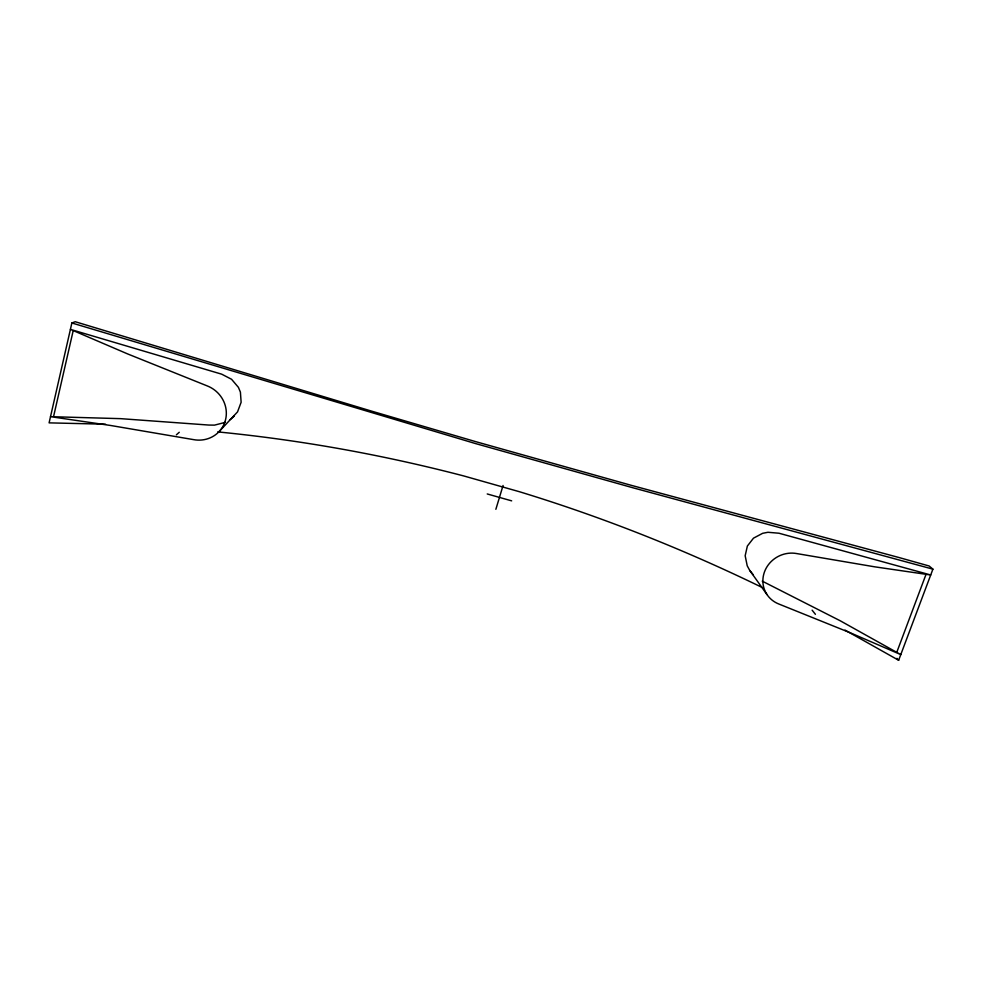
<?xml version="1.0" encoding="UTF-8"?>
<svg xmlns="http://www.w3.org/2000/svg" width="982" height="982" viewBox="0 0 982 982"><rect width="100%" height="100%" fill="white"/><g stroke="black" fill="none" stroke-linecap="round" stroke-linejoin="round"><path stroke-width="1.47" d="M844.999 630.076L898.653 660.272L932.9 569.155L929.156 566L899.537 557.678L631.451 485.378L475.374 441.556L371.208 411.016L75.233 321.728L71.87 322.98L49.1 422.861L105.516 424.199M53.617 416.368L73.208 330.603M495.861 509.302L503.066 485.476M896.848 652.122L925.928 574.605M218.961 431.749L237.534 411.888L241.13 402.264L240.406 392.125L238.417 387.35L231.556 379.273L221.711 374.179L70.409 329.375L127.758 353.974L207.141 385.877A29.055 27.692 34.1 0 1 225.516 419.879A29.055 27.692 34.1 0 1 193.626 439.641L110.757 425.501L50.512 416.663L120.59 418.651L208.835 425.059L214.506 425.132L225.369 422.346M176.392 434.817L179.264 432.264M230.156 419.596L234.256 416.061M217.709 431.896C300.688 440.01 382.98 454.862 463.639 475.914L519.441 491.724C603.058 517.256 684.54 549.65 763.124 587.936M932.9 569.155L632.678 487.71L475.435 443.545L71.87 322.98M487.232 493.958L511.659 500.857M762.253 581.148L840.347 620.845L900.789 654.601L850.4 632.85L778.886 604.028A27.705 25.986 -27.9 0 1 764.377 572.187A27.705 25.986 -27.9 0 1 796.709 553.566L874.594 566.81L930.715 574.986L778.972 533.226L767.936 532.281L762.646 533.312L753.489 538.161L747.363 546.041L745.166 555.738L747.216 565.792L749.769 570.493L766.979 594.564M896.947 658.345L898.653 660.272M749.769 570.493L753.206 574.716M812.126 610.166L815.416 614.315"/></g></svg>
